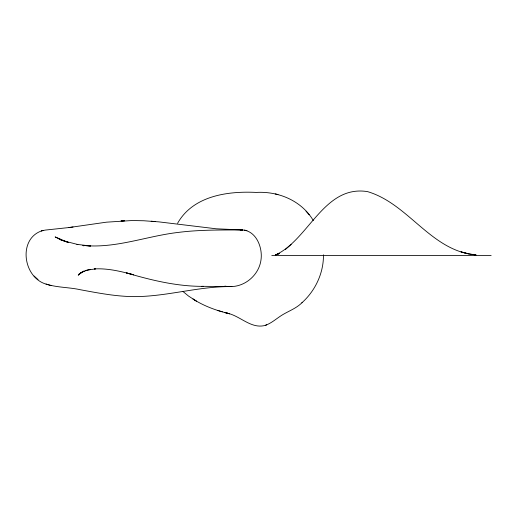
<?xml version="1.0" encoding="UTF-8"?>
<svg xmlns="http://www.w3.org/2000/svg" width="517" height="517" viewBox="0 0 517 517"><rect width="100%" height="100%" fill="white"/><g stroke="black" fill="none" stroke-linecap="round" stroke-linejoin="round"><path stroke-width="0.78" d="M177.57 223.318C193.015 195.84 227.577 190.96 256.238 192.427C278.573 191.116 301.689 200.758 313.321 220.591M80.225 273.422L81.195 272.394L78.241 275.206L81.55 272.407L78.849 274.32L84.232 270.96L81.783 272.265L87.347 270.113L95.574 268.872L94.346 268.93C107.723 268.142 120.868 271.393 133.69 274.805L126.303 272.866C151.455 280.259 177.221 286.528 203.601 286.36M279.057 253.614L275.425 254.971C308.817 239.92 323.836 184.705 367.49 191.607C408.714 203.717 431.062 251.262 476.092 254.933L468.37 253.776L461.132 251.908L468.37 253.776M301.831 302.826C315.318 290.832 323.726 272.937 323.448 254.797M285.403 249.511L291.168 244.392M302.07 302.619C295.666 309.108 286.709 311.602 279.445 316.811C274.928 319.907 270.598 323.539 265.344 325.342C251.352 329.361 240.36 315.958 227.467 313.224L229.619 313.813L224.927 312.559L227.719 313.289C215.544 310.258 203.595 305.844 193.003 299.026L196.505 301.198M265.344 325.342L266.727 324.831M43.596 230.33L41.289 230.899L45.283 230.084L69.007 227.545L106.483 222.174L132.126 220.533L143.791 220.753L158.919 221.877L216.158 228.785L242.467 229.968L240.25 230.207M43.04 230.459C17.3 237.691 22.716 278.308 46.976 284.356C57.814 287.639 69.375 287.271 80.4 289.746C100.279 293.417 120.325 297.353 140.643 296.5C171.159 295.297 200.893 286.25 231.532 286.586C245.969 286.147 258.894 274.527 260.943 260.245C262.946 247.998 256.393 230.724 242.337 229.962M85.408 270.52L90.494 269.454M73.046 226.976L69.007 227.545M120.959 220.933L124.681 220.753L121.54 220.901M226.898 286.502L227.234 286.496L224.889 286.095M242.46 229.968L242.299 229.968C221.102 229.994 199.814 229.71 178.733 232.359C146.654 235.972 115.569 248.839 82.869 245.388L90.662 246.014L76.943 244.367L77.86 244.522L63.429 240.825L68.58 242.602L55.151 236.928L62.292 240.495L58.699 238.557L61.426 240.159M271.787 255.456L491.15 255.456M227.234 286.496L226.381 286.496L231.532 286.586M231.894 286.586L201.817 286.315M244.502 230.084L246.971 230.66M155.223 221.541L151.216 221.211M275.231 193.933L277.972 194.515M217.935 310.523L222.362 311.835M46.052 284.066L51.228 285.63M195.801 300.758L188.505 296.041L183.076 291.569M34.09 276.007L38.051 279.594M83.825 245.93L83.256 245.336M306.045 211.188L309.218 214.813M279.057 253.608L275.425 254.971L279.057 253.608"/></g></svg>
